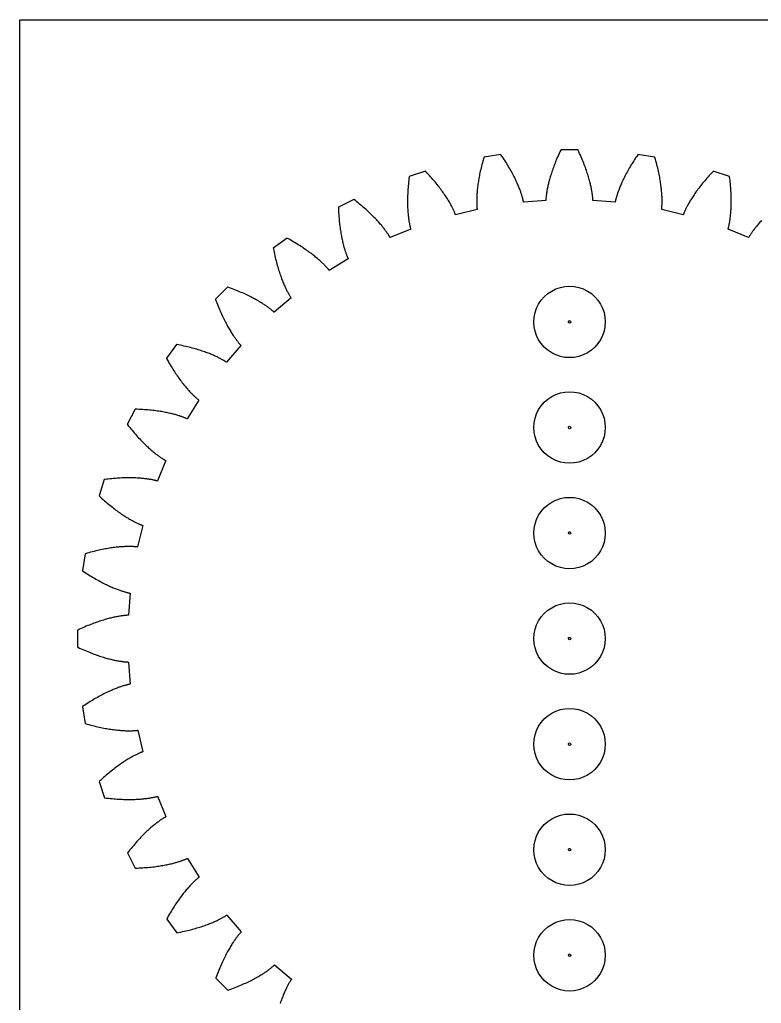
# Model space of a CAD drawing. Extents: x -2 to 209, y 10 to 300.
# Drawn here: x -1.7 to 103.7, y 160.7 to 300.5 of the extents above; entities that cross this region are included whole.
import ezdxf

# ---------------------------------------------------------------- set-up
doc = ezdxf.new("R2010")
doc.units = 0
doc.layers.add('snijden', color=7, linetype='CONTINUOUS')

msp = doc.modelspace()

# ---------------------------------------------------------------- linework, layer by layer
at = {"layer": 'snijden', "color": 7}
msp.add_lwpolyline([(-1.699724, 300.479777), (209.150286, 300.479777), (209.150286, 9.629767), (-1.699724, 9.629767), (-1.699724, 300.479777)], close=True, dxfattribs=at)
at = {"layer": 'snijden', "color": 1}
msp.add_lwpolyline([(103.760013, 271.947102), (103.643165, 271.81899), (103.530665, 271.693512), (103.422413, 271.570621), (103.318384, 271.450341), (103.218485, 271.332882), (103.122685, 271.218071), (103.030983, 271.106232), (102.943184, 270.997163), (102.859184, 270.891181), (102.779084, 270.78811), (102.702783, 270.688211), (102.630285, 270.591411), (102.561284, 270.497913), (102.495884, 270.407512), (102.434083, 270.320412), (102.375983, 270.236711), (102.321085, 270.15651), (102.269483, 270.079612), (102.221183, 270.006311), (102.176284, 269.936612), (102.134384, 269.870511), (102.095684, 269.808112), (102.059785, 269.749512), (102.026985, 269.694511), (101.997084, 269.643412), (101.969885, 269.596112), (101.945675, 269.552612), (101.923874, 269.513213), (101.912364, 269.512419), (99.003384, 270.70855), (98.995394, 270.717546), (99.008094, 270.760747), (99.021588, 270.808547), (99.036087, 270.860947), (99.0513, 270.918148), (99.067202, 270.980047), (99.083606, 271.046846), (99.100619, 271.118247), (99.118214, 271.194447), (99.13602, 271.275346), (99.154118, 271.361047), (99.172215, 271.451545), (99.190524, 271.546845), (99.208833, 271.646987), (99.227037, 271.751876), (99.245134, 271.861625), (99.263047, 271.976357), (99.280641, 272.095726), (99.297628, 272.220027), (99.314323, 272.349157), (99.33033, 272.483036), (99.345729, 272.621866), (99.36044, 272.765587), (99.374145, 272.913966), (99.387454, 273.067347), (99.399863, 273.225335), (99.410367, 273.388366), (99.420368, 273.556067), (99.429364, 273.728607), (99.436375, 273.906016), (99.442381, 274.088226), (99.446376, 274.275117), (99.448493, 274.466776), (99.449551, 274.663227), (99.449022, 274.864445), (99.446032, 275.070296), (99.442037, 275.280867), (99.435026, 275.496146), (99.427035, 275.716057), (99.416346, 275.940656), (99.403355, 276.169857), (99.388062, 276.403717), (99.370467, 276.642175), (99.350465, 276.885076), (99.327658, 277.132546), (99.302364, 277.384556), (99.274265, 277.640967), (99.243364, 277.901957), (99.209664, 278.167337), (99.205669, 278.200735), (99.205468, 278.201793), (99.205359, 278.202034), (96.89093, 278.948564), (96.890689, 278.948445), (96.889895, 278.947651), (96.866586, 278.92315), (96.682325, 278.72811), (96.503045, 278.534961), (96.328685, 278.343831), (96.159254, 278.154731), (95.994495, 277.967562), (95.834504, 277.78277), (95.679374, 277.600128), (95.528765, 277.41977), (95.382744, 277.24188), (95.241356, 277.06631), (95.104384, 276.893281), (94.971886, 276.722929), (94.843685, 276.555048), (94.719944, 276.389879), (94.600334, 276.227539), (94.485034, 276.067958), (94.373975, 275.91128), (94.266845, 275.757491), (94.163745, 275.606779), (94.064645, 275.459138), (93.969446, 275.31453), (93.878045, 275.17305), (93.790545, 275.034829), (93.706746, 274.89987), (93.626546, 274.768258), (93.549944, 274.640078), (93.476945, 274.515248), (93.407444, 274.393921), (93.341246, 274.27611), (93.278346, 274.16195), (93.218746, 274.05142), (93.162345, 273.94442), (93.109045, 273.841309), (93.058745, 273.742008), (93.011445, 273.646409), (92.967146, 273.554609), (92.925545, 273.46681), (92.886845, 273.383009), (92.850745, 273.30311), (92.817146, 273.227209), (92.786245, 273.15561), (92.757744, 273.087908), (92.73155, 273.02431), (92.707844, 272.964909), (92.686333, 272.909809), (92.667045, 272.858808), (92.649847, 272.81221), (92.634554, 272.76981), (92.623256, 272.76682), (89.561892, 273.496319), (89.552896, 273.504309), (89.558902, 273.54881), (89.564908, 273.59821), (89.570915, 273.65241), (89.576921, 273.711208), (89.582927, 273.774909), (89.587927, 273.843209), (89.593933, 273.916409), (89.599939, 273.99431), (89.60494, 274.077008), (89.608935, 274.16441), (89.61293, 274.25661), (89.61592, 274.353709), (89.618037, 274.455471), (89.619095, 274.561939), (89.619624, 274.673138), (89.619095, 274.789179), (89.618037, 274.909829), (89.61592, 275.035149), (89.611925, 275.165319), (89.606924, 275.300111), (89.599913, 275.439588), (89.591922, 275.583821), (89.581921, 275.732559), (89.570518, 275.886049), (89.557421, 276.044), (89.542525, 276.20665), (89.525724, 276.373829), (89.506832, 276.54561), (89.48593, 276.721968), (89.462938, 276.902769), (89.437644, 277.088048), (89.410043, 277.277688), (89.380145, 277.471948), (89.347643, 277.670579), (89.312644, 277.873459), (89.275145, 278.080851), (89.234843, 278.29251), (89.191843, 278.508341), (89.145943, 278.72855), (89.097043, 278.952921), (89.045045, 279.181461), (88.990043, 279.414281), (88.931843, 279.651101), (88.870443, 279.89197), (88.805644, 280.137021), (88.737543, 280.385961), (88.665944, 280.638851), (88.590744, 280.895621), (88.580743, 280.928021), (88.580479, 280.929026), (88.58032, 280.929396), (86.176998, 281.307097), (86.176734, 281.306936), (86.176205, 281.30609), (86.156996, 281.27819), (86.005768, 281.05687), (85.859128, 280.8383), (85.716978, 280.62244), (85.579466, 280.40921), (85.446216, 280.19887), (85.317327, 279.99147), (85.192806, 279.78699), (85.072537, 279.58541), (84.956396, 279.38698), (84.844287, 279.1916), (84.736257, 278.99948), (84.632326, 278.8106), (84.532166, 278.62487), (84.435767, 278.442521), (84.343367, 278.263638), (84.254668, 278.088), (84.169567, 277.915969), (84.087967, 277.747528), (84.009968, 277.582528), (83.935366, 277.421217), (83.864167, 277.263718), (83.796267, 277.109869), (83.731468, 276.959718), (83.669968, 276.813448), (83.611466, 276.670949), (83.556168, 276.532339), (83.503767, 276.397737), (83.453967, 276.267099), (83.407067, 276.140488), (83.362866, 276.017949), (83.321366, 275.89949), (83.282467, 275.785057), (83.246068, 275.674898), (83.212167, 275.569017), (83.180468, 275.467169), (83.151067, 275.36967), (83.123868, 275.276568), (83.098865, 275.187567), (83.075873, 275.103168), (83.054785, 275.02287), (83.035497, 274.947167), (83.018088, 274.875968), (83.002398, 274.809068), (82.98819, 274.746668), (82.975675, 274.688968), (82.964483, 274.635668), (82.954376, 274.586868), (82.946386, 274.542767), (82.935696, 274.537767), (79.797275, 274.782766), (79.787274, 274.788772), (79.786215, 274.833571), (79.784099, 274.88327), (79.781109, 274.937772), (79.777114, 274.996771), (79.773119, 275.06057), (79.767112, 275.129071), (79.761106, 275.20217), (79.754095, 275.279971), (79.746105, 275.36247), (79.736103, 275.44937), (79.725202, 275.54117), (79.713005, 275.63747), (79.699194, 275.738372), (79.683795, 275.843782), (79.666994, 275.953751), (79.648288, 276.068252), (79.627783, 276.187161), (79.605479, 276.310642), (79.581084, 276.438552), (79.554784, 276.570812), (79.526286, 276.707612), (79.495586, 276.848661), (79.462585, 276.99419), (79.427186, 277.143931), (79.389285, 277.298032), (79.348886, 277.456272), (79.305886, 277.618842), (79.260285, 277.78562), (79.211887, 277.956531), (79.160584, 278.131513), (79.106585, 278.310631), (79.049486, 278.493752), (78.989386, 278.680912), (78.925986, 278.872002), (78.859385, 279.067042), (78.789586, 279.266002), (78.716584, 279.468722), (78.640085, 279.675282), (78.559985, 279.885622), (78.476284, 280.099742), (78.389086, 280.317382), (78.298085, 280.538692), (78.203285, 280.763682), (78.104786, 280.992082), (78.002215, 281.223942), (77.895635, 281.459232), (77.785037, 281.697942), (77.670345, 281.939942), (77.65574, 281.970342), (77.655211, 281.971295), (77.654991, 281.971495), (75.221851, 281.971177), (75.221589, 281.971067), (75.22106, 281.970141), (75.206349, 281.939641), (75.091787, 281.697601), (74.981448, 281.458861), (74.875128, 281.223481), (74.772758, 280.991581), (74.674259, 280.763141), (74.579758, 280.538181), (74.488858, 280.316851), (74.401857, 280.099131), (74.318357, 279.885091), (74.238459, 279.674691), (74.16196, 279.468101), (74.089059, 279.265271), (74.019558, 279.066361), (73.953259, 278.871331), (73.890058, 278.680191), (73.829958, 278.492991), (73.772959, 278.309902), (73.719058, 278.130771), (73.667959, 277.955781), (73.619857, 277.784881), (73.574357, 277.618162), (73.531558, 277.455642), (73.491357, 277.297201), (73.453559, 277.143172), (73.418258, 276.993391), (73.38536, 276.847891), (73.354557, 276.706802), (73.326059, 276.570042), (73.299865, 276.437753), (73.275656, 276.309792), (73.253351, 276.186332), (73.232846, 276.067402), (73.214246, 275.952811), (73.197339, 275.842901), (73.182125, 275.737451), (73.16842, 275.636563), (73.156223, 275.540262), (73.145216, 275.448661), (73.135215, 275.361563), (73.126219, 275.279161), (73.119208, 275.20136), (73.112196, 275.128261), (73.107195, 275.05976), (73.1032, 274.995961), (73.10021, 274.936862), (73.098094, 274.882461), (73.095977, 274.832862), (73.094919, 274.787861), (73.084812, 274.781855), (69.946581, 274.536187), (69.935892, 274.540182), (69.927901, 274.584384), (69.9179, 274.633083), (69.906893, 274.686383), (69.894299, 274.744285), (69.880091, 274.806583), (69.864401, 274.873483), (69.846806, 274.944683), (69.827413, 275.020383), (69.806219, 275.100583), (69.78291, 275.185083), (69.757801, 275.273983), (69.7304, 275.367085), (69.701, 275.464684), (69.6692, 275.566443), (69.635201, 275.672353), (69.598601, 275.782573), (69.559699, 275.896865), (69.518101, 276.015303), (69.4739, 276.137834), (69.427, 276.264514), (69.377301, 276.395163), (69.324601, 276.529754), (69.269099, 276.668245), (69.2106, 276.810683), (69.148899, 276.957043), (69.083999, 277.107104), (69.015999, 277.260975), (68.944601, 277.418563), (68.869801, 277.579853), (68.791701, 277.744734), (68.710101, 277.913263), (68.624799, 278.085273), (68.535899, 278.260763), (68.4433, 278.439704), (68.346899, 278.621994), (68.24663, 278.807653), (68.1424, 278.996644), (68.03426, 279.188823), (67.921971, 279.384103), (67.805649, 279.582513), (67.685221, 279.783893), (67.560481, 279.988453), (67.43152, 280.195914), (67.298081, 280.406193), (67.160309, 280.619323), (67.01795, 280.835214), (66.871181, 281.053793), (66.71976, 281.274943), (66.700551, 281.302843), (66.699757, 281.303717), (66.699519, 281.303917), (64.296467, 280.925597), (64.296287, 280.925377), (64.296023, 280.924371), (64.286022, 280.891871), (64.211023, 280.635111), (64.139723, 280.382151), (64.071722, 280.133131), (64.007122, 279.888211), (63.946021, 279.647281), (63.888022, 279.410371), (63.833124, 279.177681), (63.781522, 278.949061), (63.732722, 278.724751), (63.687023, 278.504501), (63.644023, 278.288502), (63.603822, 278.076952), (63.566522, 277.869522), (63.531724, 277.666562), (63.499423, 277.468022), (63.469721, 277.27382), (63.442223, 277.084082), (63.417114, 276.898842), (63.394307, 276.717941), (63.373511, 276.541692), (63.35491, 276.369911), (63.338215, 276.202702), (63.323425, 276.040092), (63.311016, 275.881961), (63.299718, 275.728611), (63.290723, 275.579741), (63.282732, 275.435662), (63.276726, 275.296121), (63.271725, 275.161321), (63.26773, 275.031262), (63.26474, 274.905773), (63.262624, 274.785131), (63.262095, 274.66919), (63.262624, 274.557883), (63.26474, 274.451441), (63.26773, 274.34969), (63.27072, 274.252591), (63.274715, 274.160492), (63.27871, 274.072992), (63.283711, 273.990291), (63.288712, 273.912392), (63.293712, 273.83929), (63.299718, 273.770792), (63.305724, 273.707292), (63.31173, 273.648491), (63.317736, 273.594392), (63.323743, 273.545092), (63.329749, 273.500492), (63.321758, 273.492501), (60.260989, 272.762283), (60.249797, 272.765273), (60.234505, 272.807572), (60.217095, 272.854173), (60.197807, 272.904973), (60.176217, 272.960173), (60.152404, 273.019572), (60.126316, 273.083072), (60.097818, 273.150771), (60.066817, 273.222571), (60.033217, 273.298472), (59.997017, 273.37837), (59.958118, 273.46237), (59.916518, 273.550072), (59.872118, 273.641872), (59.824718, 273.737471), (59.774518, 273.836772), (59.721017, 273.940001), (59.664518, 274.046801), (59.604817, 274.157431), (59.541817, 274.271511), (59.475619, 274.389362), (59.405917, 274.510631), (59.332717, 274.635422), (59.256118, 274.763631), (59.175719, 274.895272), (59.091917, 275.030143), (59.004219, 275.168332), (58.912919, 275.309702), (58.817618, 275.454273), (58.718418, 275.602043), (58.615297, 275.752723), (58.508027, 275.906491), (58.396698, 276.063103), (58.281287, 276.222692), (58.161579, 276.385021), (58.037709, 276.550143), (57.909439, 276.717952), (57.776798, 276.88833), (57.639627, 277.061341), (57.497999, 277.236871), (57.351927, 277.414772), (57.201197, 277.594972), (57.045868, 277.777642), (56.885628, 277.962483), (56.720777, 278.149482), (56.551198, 278.338591), (56.376628, 278.529721), (56.197278, 278.722771), (56.012808, 278.917771), (55.989498, 278.942171), (55.988704, 278.942991), (55.988482, 278.943181), (53.674624, 278.196112), (53.674613, 278.195847), (53.674349, 278.194789), (53.669348, 278.16129), (53.635746, 277.895879), (53.605147, 277.634971), (53.577146, 277.378561), (53.551958, 277.126601), (53.529468, 276.87911), (53.509466, 276.636079), (53.491977, 276.397729), (53.476869, 276.16383), (53.463878, 275.934679), (53.452977, 275.71012), (53.443981, 275.49015), (53.43697, 275.274861), (53.432975, 275.064229), (53.430858, 274.85836), (53.430593, 274.657141), (53.431387, 274.46076), (53.434377, 274.269051), (53.438372, 274.082191), (53.444378, 273.900041), (53.45139, 273.72263), (53.460385, 273.55008), (53.470387, 273.382321), (53.481393, 273.219369), (53.493591, 273.061281), (53.506687, 272.907941), (53.520684, 272.759491), (53.535395, 272.615849), (53.550899, 272.477041), (53.567092, 272.34317), (53.583893, 272.214071), (53.600985, 272.089749), (53.618686, 271.970321), (53.636598, 271.85573), (53.654801, 271.745931), (53.673005, 271.64105), (53.691393, 271.540932), (53.709702, 271.445632), (53.728011, 271.355131), (53.746003, 271.26943), (53.76381, 271.18843), (53.781219, 271.112331), (53.798205, 271.04093), (53.814715, 270.974231), (53.830617, 270.912329), (53.84591, 270.855132), (53.860515, 270.802832), (53.87422, 270.755029), (53.88692, 270.711831), (53.879909, 270.702835), (50.971889, 269.506085), (50.9603, 269.507143), (50.938605, 269.546643), (50.91421, 269.590045), (50.88691, 269.637244), (50.85701, 269.688544), (50.824111, 269.743445), (50.788311, 269.802045), (50.749512, 269.864643), (50.707512, 269.930643), (50.662311, 270.000345), (50.614112, 270.073645), (50.562611, 270.150443), (50.507612, 270.230644), (50.449311, 270.314445), (50.387512, 270.401443), (50.322012, 270.491645), (50.253011, 270.585244), (50.180412, 270.682044), (50.104011, 270.782043), (50.02381, 270.885075), (49.93981, 270.991054), (49.85181, 271.100065), (49.759912, 271.211965), (49.664011, 271.326593), (49.564012, 271.444203), (49.45979, 271.564424), (49.351472, 271.687334), (49.238961, 271.812725), (49.122031, 271.940815), (49.000741, 272.071175), (48.875101, 272.204105), (48.745092, 272.339304), (48.610462, 272.476655), (48.471302, 272.616365), (48.327572, 272.758113), (48.179112, 272.901964), (48.025981, 273.047803), (47.868091, 273.195475), (47.705521, 273.345115), (47.538021, 273.496353), (47.365592, 273.649463), (47.188411, 273.804104), (47.006161, 273.960274), (46.818862, 274.117973), (46.62656, 274.277094), (46.4293, 274.437495), (46.226791, 274.599203), (46.019151, 274.761975), (45.806312, 274.925934), (45.779412, 274.946545), (45.778618, 274.947074), (45.778354, 274.947204), (43.610855, 273.849924), (43.610715, 273.849659), (43.610726, 273.848601), (43.611784, 273.814901), (43.62078, 273.547532), (43.631681, 273.285092), (43.644487, 273.027414), (43.659383, 272.774562), (43.676078, 272.526552), (43.694572, 272.283543), (43.714866, 272.045243), (43.736853, 271.812021), (43.760242, 271.583662), (43.785245, 271.360142), (43.81165, 271.141594), (43.839453, 270.928011), (43.868351, 270.719234), (43.898452, 270.515502), (43.929551, 270.316691), (43.961553, 270.122942), (43.994652, 269.933982), (44.028352, 269.750113), (44.062851, 269.571043), (44.097951, 269.397042), (44.133651, 269.227934), (44.169751, 269.063784), (44.206152, 268.904533), (44.243051, 268.750234), (44.280151, 268.600842), (44.317351, 268.456422), (44.354552, 268.316743), (44.391853, 268.182033), (44.428952, 268.052303), (44.465751, 267.927382), (44.502451, 267.807322), (44.538752, 267.692033), (44.574452, 267.581672), (44.609753, 267.476061), (44.644352, 267.375231), (44.678251, 267.279132), (44.711353, 267.187933), (44.74365, 267.101332), (44.774951, 267.019634), (44.805251, 266.942333), (44.834453, 266.869732), (44.862451, 266.801932), (44.889251, 266.738633), (44.914756, 266.679933), (44.938754, 266.625833), (44.96135, 266.576232), (44.982252, 266.531134), (45.00154, 266.490533), (44.995534, 266.480532), (42.311992, 264.846592), (42.300483, 264.846063), (42.272783, 264.881562), (42.241782, 264.920562), (42.207482, 264.963062), (42.169882, 265.008962), (42.128781, 265.058161), (42.084083, 265.110562), (42.035984, 265.166262), (41.984181, 265.225063), (41.928682, 265.286862), (41.869381, 265.351761), (41.806482, 265.419561), (41.739481, 265.490361), (41.668681, 265.563963), (41.593783, 265.640263), (41.515083, 265.719363), (41.432184, 265.801061), (41.345183, 265.885463), (41.254082, 265.972262), (41.158583, 266.061562), (41.058984, 266.153261), (40.954862, 266.247162), (40.846502, 266.343462), (40.733713, 266.441863), (40.616423, 266.542442), (40.494585, 266.645013), (40.368236, 266.749553), (40.237376, 266.856002), (40.101785, 266.964272), (39.961439, 267.074342), (39.81645, 267.186001), (39.666659, 267.299301), (39.512102, 267.414122), (39.352601, 267.530523), (39.188332, 267.648152), (39.019051, 267.767182), (38.844884, 267.887401), (38.665706, 268.008723), (38.481556, 268.131342), (38.292267, 268.254722), (38.098008, 268.379103), (37.898552, 268.504372), (37.693992, 268.630282), (37.4841, 268.757031), (37.269163, 268.884301), (37.049064, 269.012052), (36.823626, 269.140333), (36.592827, 269.268862), (36.356906, 269.397751), (36.327006, 269.413759), (36.325948, 269.414288), (36.325683, 269.414298), (34.357802, 267.993637), (34.357733, 267.993478), (34.357921, 267.992419), (34.363927, 267.95932), (34.414526, 267.69661), (34.466527, 267.43898), (34.519828, 267.186398), (34.574427, 266.939029), (34.629926, 266.69671), (34.686528, 266.459479), (34.744229, 266.227379), (34.802628, 266.000369), (34.861828, 265.7785), (34.921727, 265.56156), (34.982227, 265.349809), (35.043226, 265.143188), (35.104628, 264.94152), (35.166326, 264.74494), (35.228427, 264.553429), (35.290728, 264.36694), (35.353027, 264.185378), (35.415328, 264.009009), (35.477627, 263.83757), (35.539728, 263.67111), (35.601627, 263.50964), (35.663227, 263.353088), (35.724428, 263.201429), (35.785129, 263.054749), (35.845226, 262.912888), (35.904728, 262.77599), (35.963527, 262.643968), (36.021529, 262.516669), (36.078528, 262.39427), (36.134728, 262.276589), (36.189827, 262.16363), (36.243728, 262.055529), (36.296428, 261.951979), (36.347728, 261.853179), (36.397827, 261.75908), (36.446428, 261.669478), (36.493627, 261.584478), (36.539128, 261.503979), (36.583027, 261.428078), (36.625128, 261.356479), (36.665427, 261.289479), (36.703828, 261.226878), (36.740327, 261.16858), (36.774729, 261.114478), (36.807026, 261.064779), (36.837128, 261.019278), (36.865028, 260.97808), (36.890534, 260.94098), (36.886539, 260.930185), (34.49361, 258.899473), (34.482207, 258.896484), (34.449306, 258.927284), (34.412407, 258.961084), (34.372005, 258.997684), (34.327505, 259.037184), (34.279205, 259.079485), (34.226807, 259.124184), (34.170506, 259.171584), (34.110007, 259.221585), (34.045406, 259.273986), (33.976707, 259.328884), (33.903806, 259.385984), (33.826606, 259.445484), (33.745006, 259.507285), (33.659207, 259.571084), (33.568907, 259.636984), (33.474205, 259.704786), (33.374907, 259.774485), (33.271145, 259.846184), (33.162928, 259.919686), (33.049959, 259.994684), (32.932418, 260.071385), (32.810289, 260.149585), (32.683339, 260.229386), (32.551621, 260.310385), (32.415202, 260.392784), (32.274002, 260.476485), (32.127783, 260.561284), (31.976846, 260.647184), (31.820945, 260.734084), (31.660264, 260.821886), (31.494368, 260.910484), (31.323619, 260.999884), (31.147888, 261.089985), (30.966939, 261.180785), (30.78112, 261.271984), (30.590138, 261.363684), (30.394108, 261.455886), (30.192898, 261.548283), (29.98651, 261.640784), (29.774994, 261.733386), (29.558297, 261.826085), (29.33641, 261.918684), (29.109204, 262.011185), (28.876982, 262.103485), (28.639323, 262.195584), (28.396457, 262.287185), (28.148436, 262.378284), (27.894968, 262.468885), (27.862927, 262.480183), (27.861869, 262.480448), (27.861604, 262.480458), (26.141777, 260.771538), (26.141763, 260.771274), (26.142186, 260.770215), (26.153487, 260.738415), (26.244897, 260.486886), (26.336777, 260.240485), (26.429197, 259.999386), (26.521966, 259.763367), (26.614985, 259.532666), (26.708296, 259.307157), (26.801736, 259.086925), (26.895105, 258.871727), (26.988656, 258.661666), (27.081906, 258.456836), (27.174965, 258.256986), (27.267786, 258.062247), (27.360176, 257.872676), (27.452206, 257.688145), (27.543625, 257.508567), (27.634504, 257.334106), (27.724666, 257.164537), (27.813905, 256.999927), (27.902427, 256.840195), (27.990035, 256.685427), (28.076615, 256.535567), (28.162046, 256.390546), (28.246385, 256.250267), (28.329395, 256.114895), (28.411075, 255.984136), (28.491355, 255.858136), (28.570177, 255.736695), (28.647424, 255.620066), (28.723095, 255.507946), (28.797007, 255.400417), (28.869156, 255.297457), (28.939434, 255.198955), (29.007877, 255.104957), (29.074205, 255.015356), (29.138457, 254.930057), (29.200644, 254.849057), (29.260586, 254.772455), (29.318215, 254.699957), (29.373475, 254.631855), (29.426355, 254.567657), (29.476806, 254.507655), (29.524566, 254.451756), (29.569836, 254.399755), (29.612304, 254.351757), (29.651965, 254.307656), (29.688936, 254.267355), (29.722876, 254.230956), (29.753986, 254.198156), (29.751605, 254.186964), (27.708042, 251.809315), (27.697247, 251.80532), (27.659827, 251.830614), (27.618158, 251.858215), (27.572417, 251.888113), (27.522368, 251.920215), (27.467917, 251.954214), (27.409166, 251.990414), (27.346029, 252.028615), (27.278438, 252.068614), (27.206408, 252.110413), (27.129928, 252.154014), (27.048807, 252.199213), (26.963166, 252.246015), (26.872949, 252.294315), (26.778138, 252.344014), (26.678617, 252.395113), (26.574327, 252.447413), (26.46544, 252.500915), (26.351655, 252.555514), (26.233205, 252.611113), (26.109791, 252.667713), (25.981588, 252.725215), (25.848705, 252.783413), (25.710671, 252.842415), (25.567956, 252.902015), (25.420198, 252.962213), (25.267448, 253.022813), (25.109828, 253.083813), (24.947219, 253.145215), (24.779484, 253.206815), (24.606865, 253.268513), (24.429188, 253.330415), (24.246492, 253.392113), (24.058673, 253.453915), (23.865766, 253.515314), (23.667788, 253.576615), (23.464778, 253.637414), (23.256561, 253.697813), (23.043312, 253.757815), (22.824966, 253.817214), (22.601398, 253.875814), (22.372733, 253.933813), (22.139077, 253.990913), (21.900184, 254.046915), (21.656181, 254.102014), (21.406998, 254.156013), (21.152689, 254.208713), (20.893252, 254.260214), (20.628691, 254.310514), (20.595331, 254.31652), (20.59422, 254.316758), (20.593977, 254.316639), (19.164563, 252.36158), (19.164605, 252.36105), (19.16516, 252.360257), (19.181461, 252.330658), (19.311226, 252.096327), (19.440815, 251.867277), (19.570107, 251.643455), (19.698979, 251.424806), (19.827135, 251.211335), (19.954817, 251.003166), (20.081838, 250.800056), (20.20802, 250.602077), (20.333295, 250.409055), (20.457732, 250.221167), (20.58121, 250.038355), (20.703483, 249.860508), (20.824608, 249.687515), (20.944528, 249.519486), (21.063124, 249.356387), (21.180272, 249.198147), (21.296028, 249.044636), (21.410215, 248.895956), (21.522833, 248.752076), (21.633692, 248.612767), (21.74274, 248.478166), (21.85003, 248.348147), (21.955264, 248.222716), (22.058618, 248.101828), (22.159971, 247.985406), (22.259081, 247.873347), (22.356061, 247.765706), (22.450741, 247.662556), (22.543111, 247.563657), (22.633111, 247.468958), (22.720561, 247.378457), (22.805531, 247.292158), (22.887871, 247.209756), (22.967481, 247.131556), (23.044411, 247.057356), (23.118541, 246.987157), (23.189801, 246.920656), (23.258141, 246.858156), (23.323551, 246.799355), (23.385791, 246.744256), (23.445101, 246.692855), (23.501051, 246.645056), (23.553891, 246.600857), (23.603361, 246.559958), (23.649661, 246.522657), (23.692471, 246.488557), (23.731731, 246.457757), (23.767621, 246.430256), (23.766907, 246.418747), (22.123165, 243.752736), (22.113034, 243.74673), (22.072234, 243.765939), (22.026734, 243.786841), (21.976764, 243.809251), (21.922224, 243.833143), (21.863144, 243.858332), (21.799484, 243.885031), (21.731044, 243.912931), (21.658004, 243.941929), (21.580304, 243.971931), (21.497884, 244.00303), (21.410684, 244.035031), (21.318734, 244.067831), (21.222064, 244.101431), (21.120533, 244.135829), (21.014254, 244.170731), (20.90293, 244.206132), (20.786859, 244.24203), (20.666026, 244.27813), (20.540204, 244.314629), (20.409498, 244.35143), (20.273912, 244.388332), (20.133374, 244.425231), (19.987764, 244.462031), (19.837381, 244.49883), (19.682034, 244.535332), (19.521669, 244.57163), (19.356273, 244.607431), (19.185966, 244.642731), (19.010805, 244.677529), (18.830489, 244.711729), (18.645182, 244.74503), (18.455075, 244.777629), (18.259855, 244.809429), (18.059645, 244.84033), (17.854431, 244.87003), (17.644278, 244.898631), (17.429243, 244.926132), (17.209192, 244.95214), (16.984136, 244.976932), (16.754116, 245.000136), (16.519253, 245.021726), (16.279306, 245.041728), (16.034572, 245.060037), (15.784926, 245.076547), (15.530358, 245.091047), (15.270812, 245.103641), (15.006524, 245.11433), (14.737436, 245.123326), (14.703426, 245.12412), (14.702315, 245.124228), (14.702071, 245.12412), (13.598308, 242.970898), (13.598295, 242.970633), (13.598983, 242.96984), (13.619702, 242.943138), (13.784929, 242.731839), (13.948967, 242.525789), (14.111923, 242.32478), (14.2735, 242.128809), (14.433819, 241.93792), (14.59276, 241.752068), (14.750077, 241.57116), (14.905893, 241.39522), (15.06014, 241.2241), (15.212643, 241.05786), (15.363279, 240.89643), (15.512104, 240.739699), (15.65894, 240.587759), (15.803842, 240.440439), (15.946689, 240.297739), (16.087357, 240.159568), (16.225849, 240.02594), (16.362042, 239.8968), (16.495936, 239.772138), (16.627287, 239.651869), (16.756326, 239.535778), (16.8827, 239.424018), (17.006464, 239.316478), (17.127617, 239.213129), (17.245917, 239.113829), (17.361539, 239.018629), (17.474186, 238.92743), (17.584033, 238.840228), (17.690769, 238.756728), (17.794585, 238.677129), (17.895235, 238.601328), (17.992775, 238.52933), (18.086955, 238.460829), (18.177965, 238.395829), (18.265625, 238.33453), (18.349935, 238.27683), (18.430745, 238.222228), (18.508185, 238.17093), (18.581965, 238.12303), (18.652205, 238.078429), (18.718815, 238.036728), (18.781635, 237.998229), (18.840715, 237.962629), (18.896105, 237.93003), (18.947585, 237.90033), (18.995245, 237.87333), (19.038975, 237.84912), (19.078655, 237.82753), (19.079846, 237.816021), (17.876323, 234.92739), (17.867422, 234.920379), (17.823872, 234.933079), (17.775712, 234.946678), (17.722942, 234.961072), (17.665312, 234.976179), (17.603002, 234.992081), (17.535772, 235.008485), (17.463972, 235.025392), (17.387242, 235.042801), (17.305752, 235.060396), (17.219452, 235.078388), (17.128322, 235.096379), (17.032302, 235.114583), (16.931459, 235.132786), (16.825843, 235.150884), (16.71533, 235.168875), (16.5998, 235.186682), (16.479604, 235.204171), (16.35443, 235.221078), (16.224415, 235.237667), (16.089597, 235.253568), (15.949802, 235.268861), (15.805085, 235.283466), (15.655674, 235.297278), (15.501227, 235.310692), (15.342123, 235.322201), (15.177963, 235.332811), (15.009104, 235.342812), (14.835367, 235.351808), (14.656725, 235.35882), (14.473262, 235.364826), (14.285074, 235.368821), (14.092089, 235.370938), (13.894277, 235.371996), (13.691672, 235.371467), (13.484388, 235.36935), (13.272368, 235.365355), (13.055602, 235.359349), (12.834155, 235.351358), (12.608015, 235.340749), (12.377236, 235.327837), (12.141765, 235.312729), (11.901653, 235.29524), (11.657078, 235.275344), (11.407905, 235.252748), (11.154146, 235.227639), (10.895965, 235.199739), (10.633186, 235.16914), (10.365985, 235.135739), (10.332395, 235.131744), (10.331284, 235.131564), (10.33104, 235.131455), (9.580047, 232.833134), (9.580155, 232.832903), (9.580948, 232.83211), (9.605589, 232.809012), (9.802048, 232.625952), (9.996587, 232.44785), (10.189082, 232.274619), (10.379536, 232.106291), (10.568056, 231.94262), (10.754169, 231.783672), (10.938118, 231.629549), (11.119767, 231.479919), (11.298942, 231.334841), (11.475764, 231.194381), (11.650043, 231.058301), (11.821604, 230.92666), (11.990676, 230.799282), (12.15703, 230.67634), (12.32053, 230.557511), (12.481245, 230.442941), (12.639051, 230.332609), (12.793937, 230.226191), (12.945725, 230.123761), (13.094416, 230.025359), (13.240064, 229.93076), (13.382547, 229.840061), (13.521746, 229.753161), (13.657654, 229.66986), (13.790212, 229.59026), (13.919292, 229.514161), (14.045016, 229.441562), (14.167199, 229.37236), (14.28584, 229.306561), (14.400813, 229.244061), (14.512125, 229.184961), (14.619877, 229.128761), (14.723719, 229.075759), (14.823762, 229.025761), (14.920002, 228.97876), (15.012442, 228.93466), (15.100892, 228.893361), (15.185302, 228.854962), (15.265772, 228.81906), (15.342182, 228.785659), (15.414362, 228.75496), (15.482542, 228.72666), (15.546652, 228.700651), (15.606452, 228.677051), (15.661942, 228.655646), (15.713232, 228.636437), (15.760222, 228.619424), (15.802882, 228.604237), (15.805882, 228.593045), (15.072255, 225.552935), (15.064456, 225.543939), (15.019636, 225.549946), (14.969936, 225.555952), (14.915346, 225.561958), (14.856166, 225.567964), (14.792016, 225.572964), (14.723216, 225.57897), (14.649516, 225.584976), (14.571116, 225.590982), (14.487796, 225.595983), (14.399726, 225.599978), (14.306866, 225.603973), (14.209146, 225.606963), (14.106681, 225.60908), (13.999467, 225.611197), (13.887502, 225.611726), (13.770659, 225.611197), (13.649178, 225.610138), (13.522998, 225.608022), (13.391919, 225.604026), (13.256197, 225.599026), (13.115746, 225.592014), (12.970527, 225.584024), (12.820762, 225.574023), (12.666211, 225.562831), (12.50717, 225.549919), (12.343394, 225.535208), (12.175061, 225.518619), (12.002102, 225.500019), (11.824516, 225.479328), (11.642481, 225.456442), (11.455929, 225.431439), (11.264981, 225.404038), (11.069393, 225.374339), (10.869397, 225.342139), (10.665113, 225.307439), (10.456297, 225.270141), (10.243182, 225.230138), (10.025887, 225.18744), (9.80417, 225.14194), (9.57826, 225.093439), (9.348156, 225.04194), (9.113738, 224.987341), (8.875304, 224.929738), (8.632783, 224.868839), (8.386056, 224.80454), (8.13542, 224.736939), (7.880809, 224.665941), (7.622274, 224.591238), (7.589684, 224.581237), (7.588678, 224.580973), (7.588308, 224.580811), (7.208722, 222.194111), (7.208884, 222.193846), (7.209757, 222.193317), (7.237807, 222.17432), (7.460695, 222.02406), (7.68081, 221.87836), (7.898207, 221.73712), (8.112953, 221.600492), (8.324791, 221.468091), (8.533667, 221.34003), (8.739583, 221.216311), (8.94259, 221.096799), (9.142445, 220.981401), (9.339204, 220.870001), (9.532689, 220.762649), (9.722903, 220.65939), (9.90995, 220.559891), (10.093592, 220.464191), (10.273715, 220.372391), (10.450606, 220.28419), (10.623845, 220.199592), (10.793487, 220.118489), (10.959654, 220.04099), (11.1221, 219.96679), (11.280706, 219.89599), (11.435646, 219.82849), (11.586856, 219.764191), (11.734156, 219.70309), (11.877655, 219.644991), (12.017245, 219.589992), (12.152791, 219.537789), (12.284348, 219.488389), (12.41186, 219.441791), (12.53526, 219.397891), (12.65455, 219.35669), (12.769783, 219.31809), (12.880714, 219.28189), (12.987345, 219.24819), (13.089905, 219.216792), (13.188095, 219.187589), (13.281845, 219.160491), (13.371405, 219.135594), (13.456405, 219.112707), (13.537195, 219.091699), (13.613425, 219.072411), (13.685145, 219.055107), (13.752465, 219.039418), (13.815335, 219.025315), (13.873515, 219.012906), (13.927155, 219.001714), (13.976315, 218.991607), (14.020725, 218.983617), (14.025524, 218.973007), (13.779783, 215.856215), (13.773483, 215.846214), (13.728293, 215.845156), (13.678293, 215.843039), (13.623493, 215.840049), (13.564063, 215.836054), (13.499843, 215.832059), (13.430843, 215.826053), (13.357263, 215.820047), (13.278933, 215.813035), (13.195903, 215.805045), (13.108343, 215.795044), (13.015953, 215.784249), (12.919033, 215.772157), (12.817445, 215.758452), (12.711315, 215.743238), (12.600585, 215.726543), (12.485295, 215.707943), (12.36557, 215.687544), (12.241234, 215.665451), (12.112448, 215.641241), (11.97928, 215.615154), (11.84154, 215.586854), (11.699525, 215.556355), (11.552992, 215.523555), (11.402242, 215.488556), (11.24708, 215.450956), (11.087752, 215.410856), (10.924071, 215.368154), (10.756156, 215.322855), (10.584061, 215.274854), (10.407895, 215.223954), (10.227551, 215.170355), (10.043188, 215.113654), (9.854756, 215.054054), (9.662361, 214.991255), (9.466001, 214.925255), (9.265679, 214.855956), (9.06157, 214.783454), (8.853606, 214.707556), (8.641841, 214.628054), (8.426276, 214.545054), (8.207152, 214.458456), (7.984338, 214.368154), (7.757831, 214.274055), (7.527874, 214.176254), (7.294454, 214.074456), (7.057573, 213.968686), (6.817229, 213.858916), (6.573597, 213.745094), (6.542937, 213.730595), (6.541958, 213.730066), (6.541769, 213.729836), (6.542774, 211.313407), (6.542882, 211.313158), (6.543808, 211.312629), (6.574508, 211.298024), (6.818268, 211.184195), (7.058698, 211.074536), (7.295734, 210.968874), (7.529255, 210.867184), (7.759312, 210.769286), (7.985853, 210.675385), (8.208741, 210.584985), (8.427994, 210.498586), (8.643527, 210.415586), (8.855407, 210.336184), (9.063447, 210.260185), (9.267714, 210.187684), (9.468017, 210.118485), (9.664412, 210.052485), (9.856897, 209.989686), (10.045409, 209.929985), (10.229769, 209.873386), (10.41015, 209.819786), (10.586365, 209.768986), (10.758484, 209.721086), (10.926369, 209.675784), (11.090022, 209.633186), (11.249561, 209.593184), (11.404678, 209.555584), (11.555495, 209.520484), (11.70201, 209.487785), (11.84409, 209.457186), (11.9818, 209.428886), (12.115021, 209.402798), (12.243859, 209.378694), (12.368195, 209.356496), (12.487958, 209.336096), (12.603341, 209.317708), (12.714028, 209.300907), (12.8202, 209.285799), (12.921786, 209.272094), (13.018736, 209.260002), (13.110966, 209.248995), (13.198686, 209.24), (13.281686, 209.232009), (13.360026, 209.224998), (13.433586, 209.218992), (13.502586, 209.212986), (13.566796, 209.20899), (13.626276, 209.206001), (13.681036, 209.203884), (13.730987, 209.201767), (13.776306, 209.200709), (13.782606, 209.190602), (14.03091, 206.073842), (14.026211, 206.063232), (13.981701, 206.055242), (13.932667, 206.045241), (13.878977, 206.03434), (13.820737, 206.021825), (13.757957, 206.007723), (13.690627, 205.992112), (13.618977, 205.974703), (13.542727, 205.9556), (13.462037, 205.934592), (13.376897, 205.911494), (13.287447, 205.886596), (13.193657, 205.859397), (13.095487, 205.830298), (12.993019, 205.798697), (12.886401, 205.764997), (12.775425, 205.728598), (12.660353, 205.689998), (12.5411, 205.648696), (12.417736, 205.604897), (12.290194, 205.558397), (12.158647, 205.508996), (12.023151, 205.456696), (11.883706, 205.401597), (11.740312, 205.343597), (11.592955, 205.282397), (11.441876, 205.218097), (11.286957, 205.150698), (11.128306, 205.079797), (10.965921, 205.005597), (10.799925, 204.927998), (10.630251, 204.846998), (10.457072, 204.762297), (10.280391, 204.674098), (10.100261, 204.582198), (9.916735, 204.486498), (9.729815, 204.386996), (9.539554, 204.283536), (9.346074, 204.176197), (9.149484, 204.064736), (8.949728, 203.949278), (8.746982, 203.829736), (8.541059, 203.705906), (8.332201, 203.577898), (8.120515, 203.445447), (7.905948, 203.308676), (7.688609, 203.167368), (7.468564, 203.021667), (7.245924, 202.871357), (7.217854, 202.85236), (7.216981, 202.851566), (7.216791, 202.851336), (7.598437, 200.464675), (7.598667, 200.464485), (7.599673, 200.46422), (7.632393, 200.454219), (7.890948, 200.37962), (8.145676, 200.308619), (8.396441, 200.24092), (8.643068, 200.176719), (8.885679, 200.11592), (9.12426, 200.058318), (9.358566, 200.003718), (9.588789, 199.952418), (9.81467, 199.904018), (10.036452, 199.85852), (10.253948, 199.815819), (10.466979, 199.77592), (10.675846, 199.738817), (10.880235, 199.704218), (11.080147, 199.672018), (11.275705, 199.642419), (11.466773, 199.615019), (11.653298, 199.590016), (11.835452, 199.567209), (12.012926, 199.546412), (12.185911, 199.527812), (12.354271, 199.511117), (12.518004, 199.496327), (12.677244, 199.483838), (12.831656, 199.472435), (12.981561, 199.463439), (13.12664, 199.455449), (13.267149, 199.449443), (13.402879, 199.444442), (13.533842, 199.440447), (13.660208, 199.437457), (13.781672, 199.43534), (13.898415, 199.434811), (14.010494, 199.43534), (14.117671, 199.437457), (14.220119, 199.440447), (14.317879, 199.443437), (14.410669, 199.447432), (14.498769, 199.451427), (14.582059, 199.456428), (14.660479, 199.461428), (14.734089, 199.466429), (14.803049, 199.472435), (14.867059, 199.478441), (14.926309, 199.484447), (14.980849, 199.490453), (15.030559, 199.496459), (15.075369, 199.502465), (15.083168, 199.494475), (15.819352, 196.454497), (15.816351, 196.443384), (15.773731, 196.428171), (15.726791, 196.410973), (15.675581, 196.39187), (15.620031, 196.370359), (15.560211, 196.346759), (15.496291, 196.320856), (15.428081, 196.292556), (15.355831, 196.261856), (15.279521, 196.228556), (15.199101, 196.192657), (15.114621, 196.154057), (15.026261, 196.112756), (14.933901, 196.068655), (14.837641, 196.021557), (14.737671, 195.971656), (14.633743, 195.918557), (14.526218, 195.862457), (14.414848, 195.803156), (14.299991, 195.740656), (14.181346, 195.674857), (14.059267, 195.605655), (13.93363, 195.532956), (13.804558, 195.456957), (13.672036, 195.377256), (13.536255, 195.294056), (13.397134, 195.206955), (13.254807, 195.116256), (13.109261, 195.021656), (12.960495, 194.923155), (12.808807, 194.820795), (12.654009, 194.714295), (12.496343, 194.603787), (12.335689, 194.489217), (12.172275, 194.370387), (12.006047, 194.247406), (11.837114, 194.120057), (11.665599, 193.988395), (11.491432, 193.852217), (11.314734, 193.711606), (11.13563, 193.566596), (10.954227, 193.416956), (10.770348, 193.262746), (10.584279, 193.103665), (10.396031, 192.940007), (10.20566, 192.771645), (10.013272, 192.598335), (9.818938, 192.420265), (9.622642, 192.237126), (9.598023, 192.213922), (9.597202, 192.213128), (9.597012, 192.212898), (10.349939, 189.914709), (10.35023, 189.914687), (10.351235, 189.914423), (10.384965, 189.909422), (10.652205, 189.876021), (10.914928, 189.84552), (11.173122, 189.81772), (11.426851, 189.792717), (11.67605, 189.770307), (11.920771, 189.75041), (12.160772, 189.732921), (12.396294, 189.717814), (12.627024, 189.704823), (12.853142, 189.693922), (13.074647, 189.684926), (13.291417, 189.677914), (13.503518, 189.673919), (13.710813, 189.671803), (13.913424, 189.671273), (14.111152, 189.672067), (14.304197, 189.675057), (14.492351, 189.679052), (14.675757, 189.685058), (14.854397, 189.69207), (15.02814, 189.70006), (15.197056, 189.710061), (15.361128, 189.720856), (15.520307, 189.732868), (15.674695, 189.745859), (15.824174, 189.759671), (15.968798, 189.774276), (16.108565, 189.789569), (16.243356, 189.805576), (16.373346, 189.822271), (16.498522, 189.839257), (16.618774, 189.856852), (16.734142, 189.874553), (16.844698, 189.89265), (16.950301, 189.910642), (17.051146, 189.928951), (17.147096, 189.947049), (17.238216, 189.965252), (17.324496, 189.983164), (17.406046, 190.000865), (17.482686, 190.018169), (17.554596, 190.03497), (17.621716, 190.051374), (17.684046, 190.067064), (17.741686, 190.082251), (17.794416, 190.09675), (17.842566, 190.110349), (17.886076, 190.122944), (17.895077, 190.115932), (19.100963, 187.227545), (19.099852, 187.216035), (19.060102, 187.194445), (19.016422, 187.170236), (18.968902, 187.143135), (18.917332, 187.113435), (18.861992, 187.080735), (18.802992, 187.045136), (18.740042, 187.006737), (18.673552, 186.965036), (18.603402, 186.920236), (18.529642, 186.872336), (18.452282, 186.821137), (18.371492, 186.766535), (18.287202, 186.708636), (18.199652, 186.647335), (18.108782, 186.582435), (18.014522, 186.513937), (17.917052, 186.441835), (17.81643, 186.366035), (17.712717, 186.286334), (17.606027, 186.202935), (17.496295, 186.115636), (17.38364, 186.024336), (17.268241, 185.929136), (17.149852, 185.829836), (17.028826, 185.726365), (16.905109, 185.618815), (16.778876, 185.507115), (16.649937, 185.391035), (16.518713, 185.270626), (16.384905, 185.145874), (16.248811, 185.016805), (16.11054, 184.883146), (15.969914, 184.744975), (15.827233, 184.602275), (15.682429, 184.454886), (15.535622, 184.302835), (15.38699, 184.146075), (15.236355, 183.984676), (15.084124, 183.818375), (14.93, 183.647166), (14.774347, 183.471255), (14.617152, 183.290307), (14.458415, 183.104336), (14.298258, 182.913397), (14.136802, 182.717545), (13.974033, 182.516474), (13.810199, 182.310306), (13.645172, 182.098986), (13.624453, 182.072287), (13.623818, 182.071493), (13.623682, 182.071228), (14.729196, 179.918269), (14.72954, 179.918139), (14.730546, 179.91815), (14.764536, 179.919208), (15.033754, 179.927198), (15.298008, 179.937993), (15.557459, 179.950693), (15.812055, 179.965404), (16.061782, 179.981914), (16.306464, 180.000223), (16.5464, 180.020332), (16.781223, 180.042133), (17.011163, 180.065337), (17.236221, 180.090023), (17.456274, 180.116137), (17.671324, 180.143636), (17.881531, 180.172136), (18.086667, 180.202037), (18.286838, 180.232837), (18.481925, 180.264637), (18.672169, 180.297438), (18.857316, 180.330937), (19.037606, 180.365137), (19.212798, 180.400035), (19.383067, 180.435437), (19.548343, 180.471237), (19.708685, 180.507337), (19.864035, 180.543836), (20.014449, 180.580637), (20.159859, 180.617536), (20.300494, 180.654437), (20.436126, 180.691437), (20.566738, 180.728238), (20.692509, 180.764737), (20.813384, 180.801136), (20.92947, 180.837138), (21.04058, 180.872536), (21.146901, 180.907535), (21.248423, 180.941936), (21.345143, 180.975636), (21.436993, 181.008437), (21.524223, 181.040536), (21.606513, 181.071638), (21.684283, 181.101737), (21.757293, 181.130738), (21.825593, 181.158538), (21.889303, 181.185136), (21.948363, 181.21043), (22.002833, 181.234322), (22.052823, 181.256812), (22.098203, 181.277502), (22.139163, 181.296711), (22.149164, 181.290705), (23.795217, 178.625104), (23.795826, 178.613701), (23.760036, 178.586203), (23.720756, 178.555403), (23.677986, 178.521303), (23.631736, 178.484002), (23.582216, 178.443203), (23.529496, 178.398801), (23.473456, 178.351102), (23.414266, 178.299701), (23.352056, 178.244602), (23.286746, 178.185703), (23.218525, 178.123203), (23.147266, 178.056703), (23.073206, 177.986403), (22.996396, 177.912103), (22.916786, 177.834003), (22.834536, 177.751702), (22.749596, 177.665302), (22.662256, 177.574801), (22.572336, 177.479903), (22.480026, 177.381002), (22.385476, 177.277632), (22.288596, 177.170052), (22.189596, 177.058051), (22.088372, 176.941603), (21.985091, 176.820633), (21.879874, 176.695181), (21.772724, 176.565252), (21.663748, 176.430621), (21.552945, 176.291273), (21.44056, 176.147313), (21.326525, 175.998583), (21.210961, 175.845112), (21.093801, 175.686753), (20.975411, 175.523643), (20.8556, 175.355571), (20.734612, 175.182621), (20.612501, 175.004702), (20.489092, 174.821862), (20.364911, 174.633913), (20.239731, 174.441021), (20.113656, 174.242972), (19.986933, 174.039851), (19.85937, 173.831431), (19.73128, 173.618021), (19.602716, 173.399462), (19.473612, 173.175601), (19.344263, 172.946432), (19.214562, 172.712172), (19.198411, 172.682372), (19.197829, 172.681314), (19.197816, 172.681049), (20.628887, 170.72626), (20.629063, 170.726189), (20.630174, 170.726379), (20.663555, 170.732385), (20.928065, 170.782585), (21.187452, 170.834184), (21.441765, 170.886984), (21.69083, 170.941086), (21.934809, 170.996085), (22.17365, 171.052184), (22.407353, 171.109385), (22.635901, 171.167384), (22.859299, 171.226185), (23.077716, 171.285584), (23.290913, 171.345586), (23.498944, 171.406086), (23.701985, 171.466985), (23.899913, 171.528186), (24.092728, 171.589786), (24.280487, 171.651585), (24.463294, 171.713386), (24.640855, 171.775285), (24.813462, 171.837084), (24.981053, 171.898684), (25.143627, 171.960184), (25.301237, 172.021284), (25.453937, 172.081985), (25.601606, 172.142186), (25.744418, 172.201786), (25.882253, 172.260785), (26.015167, 172.319086), (26.143332, 172.376585), (26.266561, 172.433085), (26.385043, 172.488785), (26.498762, 172.543384), (26.607598, 172.596785), (26.711852, 172.649085), (26.811332, 172.700086), (26.906104, 172.749886), (26.996332, 172.797985), (27.081911, 172.844885), (27.162993, 172.889986), (27.239402, 172.933586), (27.311503, 172.975285), (27.378993, 173.015284), (27.442102, 173.053384), (27.500831, 173.089484), (27.555222, 173.123584), (27.605291, 173.155685), (27.651094, 173.185586), (27.692612, 173.213285), (27.729974, 173.238579), (27.740875, 173.234584), (29.786334, 170.857485), (29.788715, 170.846188), (29.757695, 170.813588), (29.723646, 170.776989), (29.686806, 170.736888), (29.647097, 170.692687), (29.604586, 170.644689), (29.559507, 170.592688), (29.511797, 170.536787), (29.461396, 170.476787), (29.408607, 170.412687), (29.353296, 170.344488), (29.295767, 170.271989), (29.235897, 170.195387), (29.173747, 170.114387), (29.109546, 170.029189), (29.043246, 169.939588), (28.975005, 169.845587), (28.904835, 169.746987), (28.832725, 169.643969), (28.758806, 169.536527), (28.683355, 169.424349), (28.606157, 169.307638), (28.527497, 169.186367), (28.447177, 169.060327), (28.365627, 168.929538), (28.282675, 168.794066), (28.198485, 168.653858), (28.113175, 168.508679), (28.026757, 168.358808), (27.939346, 168.203998), (27.850997, 168.044438), (27.761755, 167.879709), (27.671747, 167.710158), (27.581045, 167.535668), (27.489745, 167.355987), (27.397985, 167.171477), (27.305757, 166.981826), (27.212996, 166.787178), (27.120056, 166.587367), (27.026947, 166.382426), (26.933776, 166.172397), (26.840426, 165.957217), (26.747205, 165.736877), (26.654157, 165.511256), (26.561307, 165.280656), (26.468676, 165.044658), (26.376467, 164.803499), (26.284797, 164.557198), (26.193657, 164.305497), (26.182246, 164.273596), (26.181955, 164.272538), (26.181942, 164.272274), (27.903204, 162.563732), (27.903469, 162.563732), (27.904527, 162.564261), (27.936529, 162.575453), (28.189775, 162.666152), (28.437853, 162.757254), (28.680593, 162.848953), (28.918217, 162.941054), (29.150487, 163.033354), (29.377521, 163.125953), (29.599252, 163.218652), (29.815917, 163.311355), (30.027396, 163.404154), (30.233617, 163.496653), (30.434817, 163.589053), (30.630881, 163.681253), (30.821738, 163.772955), (31.007508, 163.864352), (31.188305, 163.955155), (31.363936, 164.045354), (31.534656, 164.134854), (31.700383, 164.223453), (31.861183, 164.311252), (32.017002, 164.398154), (32.16787, 164.484054), (32.313869, 164.568853), (32.455099, 164.652654), (32.59138, 164.735054), (32.723008, 164.816154), (32.849868, 164.895854), (32.972116, 164.974152), (33.089538, 165.050852), (33.202404, 165.126052), (33.310663, 165.199453), (33.414303, 165.271152), (33.513403, 165.340952), (33.608103, 165.408953), (33.698304, 165.474852), (33.784204, 165.538654), (33.865704, 165.600352), (33.942904, 165.659854), (34.015804, 165.717052), (34.084403, 165.771853), (34.148903, 165.824354), (34.209305, 165.874453), (34.265603, 165.921853), (34.317903, 165.966853), (34.366203, 166.009054), (34.410504, 166.048353), (34.451105, 166.085053), (34.487802, 166.118753), (34.520804, 166.149654), (34.532102, 166.147537), (36.926798, 164.117297), (36.930793, 164.106607), (36.905287, 164.069407), (36.877487, 164.028008), (36.847388, 163.982507), (36.815088, 163.932808), (36.780787, 163.878708), (36.744288, 163.820408), (36.705887, 163.757707), (36.665588, 163.690608), (36.623487, 163.619107), (36.579588, 163.543108), (36.534087, 163.462606), (36.487087, 163.377606), (36.438488, 163.288008), (36.388487, 163.193909), (36.337087, 163.095108), (36.284387, 162.991547), (36.230586, 162.883428), (36.175588, 162.770438), (36.119588, 162.652817), (36.062587, 162.530267), (36.004688, 162.402968), (35.946088, 162.271008), (35.886686, 162.133948), (35.826586, 161.992227), (35.765986, 161.845497), (35.704986, 161.693816), (35.643587, 161.537297), (35.581788, 161.375827), (35.519887, 161.209258), (35.457887, 161.037848), (35.395588, 160.861408), (35.333488, 160.679989)], dxfattribs=at)
at = {"layer": 'snijden', "color": 7}
for points in [[(73.928788, 261.922706), (75.498997, 262.829266), (77.433577, 262.829266), (79.003787, 261.922706)], [(71.391288, 257.527625), (71.391288, 259.340748), (72.358578, 261.016143), (73.928788, 261.922706)], [(79.003787, 261.922706), (80.573996, 261.016143), (81.541287, 259.340748), (81.541287, 257.527625)], [(73.928788, 253.132546), (72.358578, 254.039107), (71.391288, 255.714504), (71.391288, 257.527625)], [(76.291297, 257.527217), (76.291297, 257.589738), (76.324651, 257.64751), (76.378795, 257.678771)], [(76.466295, 257.352217), (76.369648, 257.352217), (76.291297, 257.430568), (76.291297, 257.527217)], [(76.378795, 257.678771), (76.432942, 257.710031), (76.499651, 257.710031), (76.553796, 257.678771)], [(76.641296, 257.527217), (76.641296, 257.430568), (76.562945, 257.352217), (76.466295, 257.352217)], [(76.553796, 257.678771), (76.607943, 257.64751), (76.641296, 257.589738), (76.641296, 257.527217)], [(81.541287, 257.527625), (81.541287, 255.714504), (80.573996, 254.039107), (79.003787, 253.132546)], [(79.003787, 253.132546), (77.433577, 252.225986), (75.498997, 252.225986), (73.928788, 253.132546)], [(73.928788, 246.922704), (75.498997, 247.829264), (77.433577, 247.829264), (79.003787, 246.922704)], [(71.391288, 242.527626), (71.391288, 244.340749), (72.358578, 246.016144), (73.928788, 246.922704)], [(79.003787, 246.922704), (80.573996, 246.016144), (81.541287, 244.340749), (81.541287, 242.527626)], [(73.928788, 238.132547), (72.358578, 239.039108), (71.391288, 240.714502), (71.391288, 242.527626)], [(76.291297, 242.527216), (76.291297, 242.589737), (76.324651, 242.647511), (76.378795, 242.678772)], [(76.466295, 242.352218), (76.369648, 242.352218), (76.291297, 242.430566), (76.291297, 242.527216)], [(76.378795, 242.678772), (76.432942, 242.710032), (76.499651, 242.710032), (76.553796, 242.678772)], [(76.641296, 242.527216), (76.641296, 242.430566), (76.562945, 242.352218), (76.466295, 242.352218)], [(76.553796, 242.678772), (76.607943, 242.647511), (76.641296, 242.589737), (76.641296, 242.527216)], [(81.541287, 242.527626), (81.541287, 240.714502), (80.573996, 239.039108), (79.003787, 238.132547)], [(79.003787, 238.132547), (77.433577, 237.225987), (75.498997, 237.225987), (73.928788, 238.132547)], [(73.928788, 231.922705), (75.498997, 232.829265), (77.433577, 232.829265), (79.003787, 231.922705)], [(71.391288, 227.527627), (71.391288, 229.340747), (72.358578, 231.016142), (73.928788, 231.922705)], [(79.003787, 231.922705), (80.573996, 231.016142), (81.541287, 229.340747), (81.541287, 227.527627)], [(73.928788, 223.132546), (72.358578, 224.039109), (71.391288, 225.714503), (71.391288, 227.527627)], [(76.291297, 227.527216), (76.291297, 227.589738), (76.324651, 227.647512), (76.378795, 227.67877)], [(76.466295, 227.352216), (76.369648, 227.352216), (76.291297, 227.430567), (76.291297, 227.527216)], [(76.378795, 227.67877), (76.432942, 227.71003), (76.499651, 227.71003), (76.553796, 227.67877)], [(76.641296, 227.527216), (76.641296, 227.430567), (76.562945, 227.352216), (76.466295, 227.352216)], [(76.553796, 227.67877), (76.607943, 227.647512), (76.641296, 227.589738), (76.641296, 227.527216)], [(81.541287, 227.527627), (81.541287, 225.714503), (80.573996, 224.039109), (79.003787, 223.132546)], [(79.003787, 223.132546), (77.433577, 222.225985), (75.498997, 222.225985), (73.928788, 223.132546)], [(71.391288, 212.527625), (71.391288, 214.340748), (72.358578, 216.016143), (73.928788, 216.922706)], [(73.928788, 216.922706), (75.498997, 217.829266), (77.433577, 217.829266), (79.003787, 216.922706)], [(79.003787, 216.922706), (80.573996, 216.016143), (81.541287, 214.340748), (81.541287, 212.527625)], [(73.928788, 208.132546), (72.358578, 209.039107), (71.391288, 210.714501), (71.391288, 212.527625)], [(76.291297, 212.527217), (76.291297, 212.589738), (76.324651, 212.64751), (76.378795, 212.678771)], [(76.466295, 212.352217), (76.369648, 212.352217), (76.291297, 212.430568), (76.291297, 212.527217)], [(76.378795, 212.678771), (76.432942, 212.710031), (76.499651, 212.710031), (76.553796, 212.678771)], [(76.641296, 212.527217), (76.641296, 212.430568), (76.562945, 212.352217), (76.466295, 212.352217)], [(76.553796, 212.678771), (76.607943, 212.64751), (76.641296, 212.589738), (76.641296, 212.527217)], [(81.541287, 212.527625), (81.541287, 210.714501), (80.573996, 209.039107), (79.003787, 208.132546)], [(79.003787, 208.132546), (77.433577, 207.225986), (75.498997, 207.225986), (73.928788, 208.132546)], [(73.928788, 201.922704), (75.498997, 202.829265), (77.433577, 202.829265), (79.003787, 201.922704)], [(71.391288, 197.527626), (71.391288, 199.340749), (72.358578, 201.016144), (73.928788, 201.922704)], [(79.003787, 201.922704), (80.573996, 201.016144), (81.541287, 199.340749), (81.541287, 197.527626)], [(73.928788, 193.132547), (72.358578, 194.039108), (71.391288, 195.714502), (71.391288, 197.527626)], [(76.291297, 197.527216), (76.291297, 197.589737), (76.324651, 197.647511), (76.378795, 197.678772)], [(76.466295, 197.352218), (76.369648, 197.352218), (76.291297, 197.430566), (76.291297, 197.527216)], [(76.378795, 197.678772), (76.432942, 197.710032), (76.499651, 197.710032), (76.553796, 197.678772)], [(76.641296, 197.527216), (76.641296, 197.430566), (76.562945, 197.352218), (76.466295, 197.352218)], [(76.553796, 197.678772), (76.607943, 197.647511), (76.641296, 197.589737), (76.641296, 197.527216)], [(81.541287, 197.527626), (81.541287, 195.714502), (80.573996, 194.039108), (79.003787, 193.132547)], [(79.003787, 193.132547), (77.433577, 192.225984), (75.498997, 192.225984), (73.928788, 193.132547)], [(73.928788, 186.922705), (75.498997, 187.829265), (77.433577, 187.829265), (79.003787, 186.922705)], [(71.391288, 182.527627), (71.391288, 184.34075), (72.358578, 186.016142), (73.928788, 186.922705)], [(79.003787, 186.922705), (80.573996, 186.016142), (81.541287, 184.34075), (81.541287, 182.527627)], [(73.928788, 178.132546), (72.358578, 179.039109), (71.391288, 180.714503), (71.391288, 182.527627)], [(76.291297, 182.527217), (76.291297, 182.589738), (76.324651, 182.647512), (76.378795, 182.67877)], [(76.466295, 182.352216), (76.369648, 182.352216), (76.291297, 182.430567), (76.291297, 182.527217)], [(76.378795, 182.67877), (76.432942, 182.710033), (76.499651, 182.710033), (76.553796, 182.67877)], [(76.641296, 182.527217), (76.641296, 182.430567), (76.562945, 182.352216), (76.466295, 182.352216)], [(76.553796, 182.67877), (76.607943, 182.647512), (76.641296, 182.589738), (76.641296, 182.527217)], [(81.541287, 182.527627), (81.541287, 180.714503), (80.573996, 179.039109), (79.003787, 178.132546)], [(79.003787, 178.132546), (77.433577, 177.225985), (75.498997, 177.225985), (73.928788, 178.132546)], [(73.928788, 171.922703), (75.498997, 172.829266), (77.433577, 172.829266), (79.003787, 171.922703)], [(71.391288, 167.527625), (71.391288, 169.340748), (72.358578, 171.016143), (73.928788, 171.922703)], [(79.003787, 171.922703), (80.573996, 171.016143), (81.541287, 169.340748), (81.541287, 167.527625)], [(73.928788, 163.132546), (72.358578, 164.039107), (71.391288, 165.714504), (71.391288, 167.527625)], [(76.291297, 167.527217), (76.291297, 167.589738), (76.324651, 167.64751), (76.378795, 167.678771)], [(76.466295, 167.352217), (76.369648, 167.352217), (76.291297, 167.430568), (76.291297, 167.527217)], [(76.378795, 167.678771), (76.432942, 167.710031), (76.499651, 167.710031), (76.553796, 167.678771)], [(76.641296, 167.527217), (76.641296, 167.430568), (76.562945, 167.352217), (76.466295, 167.352217)], [(76.553796, 167.678771), (76.607943, 167.64751), (76.641296, 167.589738), (76.641296, 167.527217)], [(81.541287, 167.527625), (81.541287, 165.714504), (80.573996, 164.039107), (79.003787, 163.132546)], [(79.003787, 163.132546), (77.433577, 162.225986), (75.498997, 162.225986), (73.928788, 163.132546)]]:
    msp.add_open_spline(points, degree=3, dxfattribs=at)

doc.saveas('drawing.dxf')
